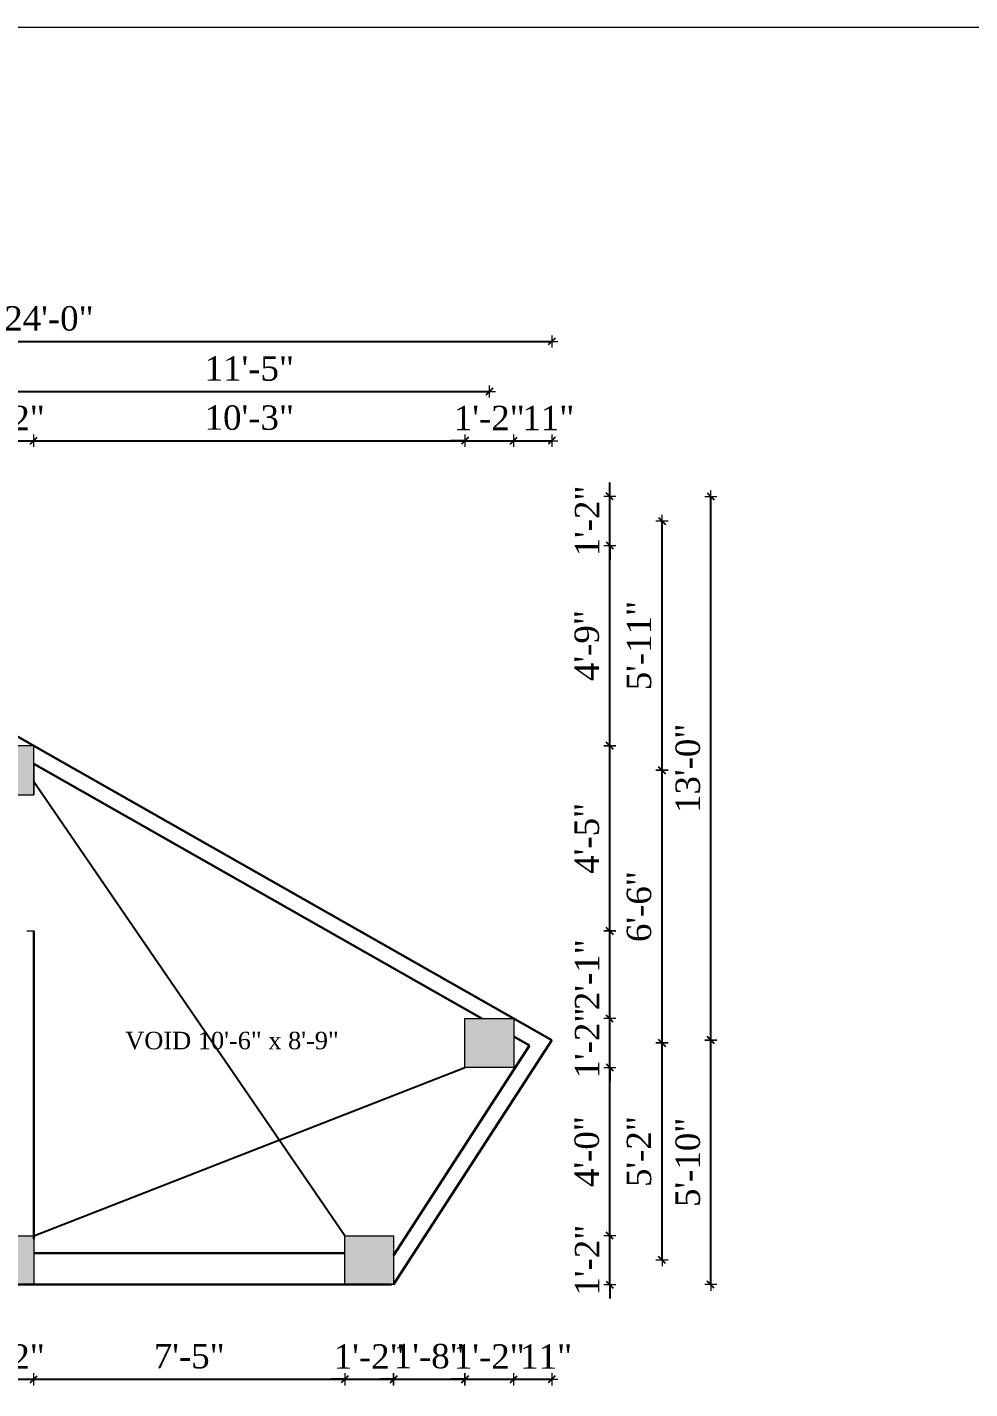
# Model space of a CAD drawing. Header units: inches. Extents: x 151827 to 158445, y -28405 to -26250.
# Drawn here: x 155798.9 to 156068.7, y -26639.9 to -26250 of the extents above; entities that cross this region are included whole.
import ezdxf

# ---------------------------------------------------------------- set-up
doc = ezdxf.new("R2010")
doc.units = ezdxf.units.IN
doc.header["$LTSCALE"] = 5
doc.header["$MEASUREMENT"] = 0
for name, color, linetype, lineweight in [('A-WALL', 7, 'Continuous', 9), ('Dimension', 7, 'Continuous', 18), ('ele1', 21, 'Continuous', 20)]:
    doc.layers.add(name, color=color, linetype=linetype, lineweight=lineweight)
doc.layers.add('dim line', color=7, linetype='Continuous', lineweight=15, true_color=0xfab2b2)
doc.layers.add('TEXT', color=6, linetype='Continuous')
doc.layers.add('WALL', color=7, linetype='Continuous')
doc.styles.add('ordinary', font='times.ttf')
doc.dimstyles.new('Copy of 96', dxfattribs={"dimtxt": 7, "dimasz": 4, "dimexe": 0.5, "dimexo": 0.5, "dimgap": 3, "dimtad": 1, "dimdec": 1, "dimzin": 11, "dimdsep": 46, "dimlunit": 4, "dimtxsty": 'ordinary', "dimblk": 'OBLIQUE', "dimcen": 0.09, "dimse1": 1, "dimse2": 1, "dimclrt": 6, "dimazin": 0, "dimtfac": 1, "dimtdec": 1, "dimtix": 1, "dimtmove": 2, "dimatfit": 3, "dimldrblk": 'leader', "dimfxl": 0.5, "dimfxlon": 1, "dimtolj": 1, "dimtzin": 0, "dimarcsym": 0})

# ---------------------------------------------------------------- blocks, each defined once
blk = doc.blocks.new('oblique')
at = {"color": 0, "lineweight": -2}
blk.add_line((0.25, 0.25), (-0.25, -0.25), dxfattribs=at)
at = {"layer": 'dim line', "lineweight": 9}
for p, q in [((-0.4375, 0), (0.4375, 0)), ((0, 0.4375), (0, -0.4375))]:
    blk.add_line(p, q, dxfattribs=at)
blk = doc.blocks.new('*D3162')
at = {"layer": 'A-WALL', "color": 0, "lineweight": -2, "ltscale": 5, "transparency": 16777216}
for p, q in [((155786.77, -26637.16), (155782.77, -26637.16)), ((155786.77, -26637.16), (155800.77, -26637.16)), ((155800.77, -26637.16), (155804.77, -26637.16))]:
    blk.add_line(p, q, dxfattribs=at)
at = {"layer": 'Defpoints', "color": 0, "ltscale": 5, "transparency": 16777216}
for p in [(155786.77, -26610.06), (155800.77, -26610.06), (155800.77, -26637.16)]:
    blk.add_point(p, dxfattribs=at)
at = {"layer": 'A-WALL', "color": 0, "lineweight": -2, "ltscale": 5, "transparency": 16777216, "xscale": 4, "yscale": 4, "zscale": 4}
blk.add_blockref('oblique', (155786.77, -26637.16), dxfattribs=at)
at = {"layer": 'A-WALL', "color": 0, "lineweight": -2, "ltscale": 5, "transparency": 16777216, "xscale": 4, "yscale": 4, "zscale": 4, "rotation": 180}
blk.add_blockref('oblique', (155800.77, -26637.16), dxfattribs=at)
at = {"layer": 'A-WALL', "color": 6, "ltscale": 5, "transparency": 16777216, "insert": (155793.77, -26630.66), "char_height": 7, "attachment_point": 5, "style": 'ordinary'}
blk.add_mtext('\\A1;1\'-2"', dxfattribs=at)
blk = doc.blocks.new('_OBLIQUE')
at = {"color": 0, "linetype": 'ByBlock'}
blk.add_line((-0.5, -0.5), (0.5, 0.5), dxfattribs=at)
blk = doc.blocks.new('leader')
at = {"layer": 'Dimension'}
for p, q in [((0, -4.328), (0, 4.328)), ((-4.424, 0), (4.424, 0))]:
    blk.add_line(p, q, dxfattribs=at)
blk = doc.blocks.new('*D3163')
at = {"layer": 'A-WALL', "color": 0, "lineweight": -2, "ltscale": 5, "transparency": 16777216}
blk.add_line((155800.77, -26637.16), (155889.78, -26637.16), dxfattribs=at)
at = {"layer": 'Defpoints', "color": 0, "ltscale": 5, "transparency": 16777216}
for p in [(155800.77, -26610.06), (155889.78, -26610.06), (155889.78, -26637.16)]:
    blk.add_point(p, dxfattribs=at)
at = {"layer": 'A-WALL', "color": 0, "lineweight": -2, "ltscale": 5, "transparency": 16777216, "xscale": 4, "yscale": 4, "zscale": 4, "rotation": 180}
blk.add_blockref('oblique', (155800.77, -26637.16), dxfattribs=at)
at = {"layer": 'A-WALL', "color": 0, "lineweight": -2, "ltscale": 5, "transparency": 16777216, "xscale": 4, "yscale": 4, "zscale": 4}
blk.add_blockref('oblique', (155889.78, -26637.16), dxfattribs=at)
at = {"layer": 'A-WALL', "color": 6, "ltscale": 5, "transparency": 16777216, "insert": (155845.27, -26630.59), "char_height": 7, "attachment_point": 5, "style": 'ordinary'}
blk.add_mtext('\\A1;7\'-5"', dxfattribs=at)
blk = doc.blocks.new('*D3164')
at = {"layer": 'A-WALL', "color": 0, "lineweight": -2, "ltscale": 5, "transparency": 16777216}
for p, q in [((155924.16, -26637.16), (155920.16, -26637.16)), ((155924.16, -26637.16), (155938.16, -26637.16)), ((155938.16, -26637.16), (155942.16, -26637.16))]:
    blk.add_line(p, q, dxfattribs=at)
at = {"layer": 'Defpoints', "color": 0, "ltscale": 5, "transparency": 16777216}
for p in [(155924.16, -26547.88), (155938.16, -26547.88), (155938.16, -26637.16)]:
    blk.add_point(p, dxfattribs=at)
at = {"layer": 'A-WALL', "color": 0, "lineweight": -2, "ltscale": 5, "transparency": 16777216, "xscale": 4, "yscale": 4, "zscale": 4}
blk.add_blockref('oblique', (155924.16, -26637.16), dxfattribs=at)
at = {"layer": 'A-WALL', "color": 0, "lineweight": -2, "ltscale": 5, "transparency": 16777216, "xscale": 4, "yscale": 4, "zscale": 4, "rotation": 180}
blk.add_blockref('oblique', (155938.16, -26637.16), dxfattribs=at)
at = {"layer": 'A-WALL', "color": 6, "ltscale": 5, "transparency": 16777216, "insert": (155931.16, -26630.66), "char_height": 7, "attachment_point": 5, "style": 'ordinary'}
blk.add_mtext('\\A1;1\'-2"', dxfattribs=at)
blk = doc.blocks.new('*D3165')
at = {"layer": 'A-WALL', "color": 0, "lineweight": -2, "ltscale": 5, "transparency": 16777216}
blk.add_line((155938.16, -26637.16), (155949.02, -26637.16), dxfattribs=at)
at = {"layer": 'Defpoints', "color": 0, "ltscale": 5, "transparency": 16777216}
for p in [(155949.02, -26540.06), (155938.16, -26547.88), (155949.02, -26637.16)]:
    blk.add_point(p, dxfattribs=at)
at = {"layer": 'A-WALL', "color": 0, "lineweight": -2, "ltscale": 5, "transparency": 16777216, "xscale": 4, "yscale": 4, "zscale": 4, "rotation": 180}
blk.add_blockref('oblique', (155938.16, -26637.16), dxfattribs=at)
at = {"layer": 'A-WALL', "color": 0, "lineweight": -2, "ltscale": 5, "transparency": 16777216, "xscale": 4, "yscale": 4, "zscale": 4}
blk.add_blockref('oblique', (155949.02, -26637.16), dxfattribs=at)
at = {"layer": 'A-WALL', "color": 6, "ltscale": 5, "transparency": 16777216, "insert": (155947.43, -26630.66), "char_height": 7, "attachment_point": 5, "style": 'ordinary'}
blk.add_mtext('\\A1;11"', dxfattribs=at)
blk = doc.blocks.new('*D3167')
at = {"layer": 'A-WALL', "color": 0, "lineweight": -2, "ltscale": 5, "transparency": 16777216}
blk.add_line((155793.77, -26653.75), (155896.78, -26653.75), dxfattribs=at)
at = {"layer": 'Defpoints', "color": 0, "ltscale": 5, "transparency": 16777216}
for p in [(155793.77, -26603.06), (155896.78, -26603.06), (155896.78, -26653.75)]:
    blk.add_point(p, dxfattribs=at)
at = {"layer": 'A-WALL', "color": 0, "lineweight": -2, "ltscale": 5, "transparency": 16777216, "xscale": 4, "yscale": 4, "zscale": 4, "rotation": 180}
blk.add_blockref('oblique', (155793.77, -26653.75), dxfattribs=at)
at = {"layer": 'A-WALL', "color": 0, "lineweight": -2, "ltscale": 5, "transparency": 16777216, "xscale": 4, "yscale": 4, "zscale": 4}
blk.add_blockref('oblique', (155896.78, -26653.75), dxfattribs=at)
at = {"layer": 'A-WALL', "color": 6, "ltscale": 5, "transparency": 16777216, "insert": (155845.27, -26647.18), "char_height": 7, "attachment_point": 5, "style": 'ordinary'}
blk.add_mtext('\\A1;8\'-7"', dxfattribs=at)
blk = doc.blocks.new('*D3168')
at = {"layer": 'A-WALL', "color": 0, "lineweight": -2, "ltscale": 5, "transparency": 16777216}
blk.add_line((155896.78, -26653.75), (155931.16, -26653.75), dxfattribs=at)
at = {"layer": 'Defpoints', "color": 0, "ltscale": 5, "transparency": 16777216}
for p in [(155931.16, -26540.88), (155896.78, -26603.06), (155931.16, -26653.75)]:
    blk.add_point(p, dxfattribs=at)
at = {"layer": 'A-WALL', "color": 0, "lineweight": -2, "ltscale": 5, "transparency": 16777216, "xscale": 4, "yscale": 4, "zscale": 4, "rotation": 180}
blk.add_blockref('oblique', (155896.78, -26653.75), dxfattribs=at)
at = {"layer": 'A-WALL', "color": 0, "lineweight": -2, "ltscale": 5, "transparency": 16777216, "xscale": 4, "yscale": 4, "zscale": 4}
blk.add_blockref('oblique', (155931.16, -26653.75), dxfattribs=at)
at = {"layer": 'A-WALL', "color": 6, "ltscale": 5, "transparency": 16777216, "insert": (155913.97, -26647.19), "char_height": 7, "attachment_point": 5, "style": 'ordinary'}
blk.add_mtext('\\A1;2\'-10"', dxfattribs=at)
blk = doc.blocks.new('*D3169')
at = {"layer": 'A-WALL', "color": 0, "lineweight": -2, "ltscale": 5, "transparency": 16777216}
blk.add_line((155903.13, -26675.03), (155536.66, -26675.03), dxfattribs=at)
at = {"layer": 'Defpoints', "color": 0, "ltscale": 5, "transparency": 16777216}
for p in [(155536.66, -26610.06), (155903.13, -26610.06), (155536.66, -26675.03)]:
    blk.add_point(p, dxfattribs=at)
at = {"layer": 'A-WALL', "color": 0, "lineweight": -2, "ltscale": 5, "transparency": 16777216, "xscale": 4, "yscale": 4, "zscale": 4, "rotation": 180}
blk.add_blockref('oblique', (155536.66, -26675.03), dxfattribs=at)
at = {"layer": 'A-WALL', "color": 0, "lineweight": -2, "ltscale": 5, "transparency": 16777216, "xscale": 4, "yscale": 4, "zscale": 4}
blk.add_blockref('oblique', (155903.13, -26675.03), dxfattribs=at)
at = {"layer": 'A-WALL', "color": 6, "ltscale": 5, "transparency": 16777216, "insert": (155719.9, -26668.47), "char_height": 7, "attachment_point": 5, "style": 'ordinary'}
blk.add_mtext('\\A1;30\'-6"', dxfattribs=at)
blk = doc.blocks.new('*D3170')
at = {"layer": 'A-WALL', "color": 0, "lineweight": -2, "ltscale": 5, "transparency": 16777216}
blk.add_line((155903.13, -26675.03), (155949.02, -26675.03), dxfattribs=at)
at = {"layer": 'Defpoints', "color": 0, "ltscale": 5, "transparency": 16777216}
for p in [(155949.02, -26540.06), (155903.13, -26610.06), (155949.02, -26675.03)]:
    blk.add_point(p, dxfattribs=at)
at = {"layer": 'A-WALL', "color": 0, "lineweight": -2, "ltscale": 5, "transparency": 16777216, "xscale": 4, "yscale": 4, "zscale": 4, "rotation": 180}
blk.add_blockref('oblique', (155903.13, -26675.03), dxfattribs=at)
at = {"layer": 'A-WALL', "color": 0, "lineweight": -2, "ltscale": 5, "transparency": 16777216, "xscale": 4, "yscale": 4, "zscale": 4}
blk.add_blockref('oblique', (155949.02, -26675.03), dxfattribs=at)
at = {"layer": 'A-WALL', "color": 6, "ltscale": 5, "transparency": 16777216, "insert": (155926.07, -26668.47), "char_height": 7, "attachment_point": 5, "style": 'ordinary'}
blk.add_mtext('\\A1;3\'-10"', dxfattribs=at)
blk = doc.blocks.new('*D3171')
at = {"layer": 'A-WALL', "color": 0, "lineweight": -2, "ltscale": 5, "transparency": 16777216}
for p, q in [((155965.65, -26596.06), (155965.65, -26592.06)), ((155965.65, -26610.06), (155965.65, -26596.06)), ((155965.65, -26610.06), (155965.65, -26614.06))]:
    blk.add_line(p, q, dxfattribs=at)
at = {"layer": 'Defpoints', "color": 0, "ltscale": 5, "transparency": 16777216}
for p in [(155903.78, -26596.06), (155965.65, -26596.06), (155903.78, -26610.06)]:
    blk.add_point(p, dxfattribs=at)
at = {"layer": 'A-WALL', "color": 0, "lineweight": -2, "ltscale": 5, "transparency": 16777216, "xscale": 4, "yscale": 4, "zscale": 4}
for p, rotation in [((155965.65, -26596.06), 270), ((155965.65, -26610.06), 90)]:
    blk.add_blockref('oblique', p, dxfattribs=dict(at, rotation=rotation))
at = {"layer": 'A-WALL', "color": 6, "ltscale": 5, "transparency": 16777216, "insert": (155959.15, -26603.06), "char_height": 7, "attachment_point": 5, "rotation": 90, "style": 'ordinary'}
blk.add_mtext('\\A1;1\'-2"', dxfattribs=at)
blk = doc.blocks.new('*D3172')
at = {"layer": 'A-WALL', "color": 0, "lineweight": -2, "ltscale": 5, "transparency": 16777216}
blk.add_line((155965.65, -26596.06), (155965.65, -26547.88), dxfattribs=at)
at = {"layer": 'Defpoints', "color": 0, "ltscale": 5, "transparency": 16777216}
for p in [(155938.16, -26547.88), (155965.65, -26547.88), (155903.78, -26596.06)]:
    blk.add_point(p, dxfattribs=at)
at = {"layer": 'A-WALL', "color": 0, "lineweight": -2, "ltscale": 5, "transparency": 16777216, "xscale": 4, "yscale": 4, "zscale": 4}
for p, rotation in [((155965.65, -26547.88), 90), ((155965.65, -26596.06), 270)]:
    blk.add_blockref('oblique', p, dxfattribs=dict(at, rotation=rotation))
at = {"layer": 'A-WALL', "color": 6, "ltscale": 5, "transparency": 16777216, "insert": (155959.09, -26571.97), "char_height": 7, "attachment_point": 5, "rotation": 90, "style": 'ordinary'}
blk.add_mtext('\\A1;4\'-0"', dxfattribs=at)
blk = doc.blocks.new('*D3173')
at = {"layer": 'A-WALL', "color": 0, "lineweight": -2, "ltscale": 5, "transparency": 16777216}
for p, q in [((155965.65, -26533.88), (155965.65, -26529.88)), ((155965.65, -26547.88), (155965.65, -26533.88)), ((155965.65, -26547.88), (155965.65, -26551.88))]:
    blk.add_line(p, q, dxfattribs=at)
at = {"layer": 'Defpoints', "color": 0, "ltscale": 5, "transparency": 16777216}
for p in [(155938.16, -26533.88), (155965.65, -26533.88), (155938.16, -26547.88)]:
    blk.add_point(p, dxfattribs=at)
at = {"layer": 'A-WALL', "color": 0, "lineweight": -2, "ltscale": 5, "transparency": 16777216, "xscale": 4, "yscale": 4, "zscale": 4}
for p, rotation in [((155965.65, -26533.88), 270), ((155965.65, -26547.88), 90)]:
    blk.add_blockref('oblique', p, dxfattribs=dict(at, rotation=rotation))
at = {"layer": 'A-WALL', "color": 6, "ltscale": 5, "transparency": 16777216, "insert": (155959.15, -26540.88), "char_height": 7, "attachment_point": 5, "rotation": 90, "style": 'ordinary'}
blk.add_mtext('\\A1;1\'-2"', dxfattribs=at)
blk = doc.blocks.new('*D3174')
at = {"layer": 'A-WALL', "color": 0, "lineweight": -2, "ltscale": 5, "transparency": 16777216}
blk.add_line((155965.65, -26533.88), (155965.65, -26508.78), dxfattribs=at)
at = {"layer": 'Defpoints', "color": 0, "ltscale": 5, "transparency": 16777216}
for p in [(155800.77, -26508.78), (155965.65, -26508.78), (155938.16, -26533.88)]:
    blk.add_point(p, dxfattribs=at)
at = {"layer": 'A-WALL', "color": 0, "lineweight": -2, "ltscale": 5, "transparency": 16777216, "xscale": 4, "yscale": 4, "zscale": 4}
for p, rotation in [((155965.65, -26508.78), 90), ((155965.65, -26533.88), 270)]:
    blk.add_blockref('oblique', p, dxfattribs=dict(at, rotation=rotation))
at = {"layer": 'A-WALL', "color": 6, "ltscale": 5, "transparency": 16777216, "insert": (155959.15, -26521.33), "char_height": 7, "attachment_point": 5, "rotation": 90, "style": 'ordinary'}
blk.add_mtext('\\A1;2\'-1"', dxfattribs=at)
blk = doc.blocks.new('*D3175')
at = {"layer": 'A-WALL', "color": 0, "lineweight": -2, "ltscale": 5, "transparency": 16777216}
blk.add_line((155965.65, -26508.78), (155965.65, -26455.78), dxfattribs=at)
at = {"layer": 'Defpoints', "color": 0, "ltscale": 5, "transparency": 16777216}
for p in [(155800.77, -26455.78), (155965.65, -26455.78), (155800.77, -26508.78)]:
    blk.add_point(p, dxfattribs=at)
at = {"layer": 'A-WALL', "color": 0, "lineweight": -2, "ltscale": 5, "transparency": 16777216, "xscale": 4, "yscale": 4, "zscale": 4}
for p, rotation in [((155965.65, -26455.78), 90), ((155965.65, -26508.78), 270)]:
    blk.add_blockref('oblique', p, dxfattribs=dict(at, rotation=rotation))
at = {"layer": 'A-WALL', "color": 6, "ltscale": 5, "transparency": 16777216, "insert": (155959.09, -26482.28), "char_height": 7, "attachment_point": 5, "rotation": 90, "style": 'ordinary'}
blk.add_mtext('\\A1;4\'-5"', dxfattribs=at)
blk = doc.blocks.new('*D3176')
at = {"layer": 'A-WALL', "color": 0, "lineweight": -2, "ltscale": 5, "transparency": 16777216}
blk.add_line((155965.65, -26455.78), (155965.65, -26398.4), dxfattribs=at)
at = {"layer": 'Defpoints', "color": 0, "ltscale": 5, "transparency": 16777216}
for p in [(155675.2, -26398.4), (155965.65, -26398.4), (155800.77, -26455.78)]:
    blk.add_point(p, dxfattribs=at)
at = {"layer": 'A-WALL', "color": 0, "lineweight": -2, "ltscale": 5, "transparency": 16777216, "xscale": 4, "yscale": 4, "zscale": 4}
for p, rotation in [((155965.65, -26398.4), 90), ((155965.65, -26455.78), 270)]:
    blk.add_blockref('oblique', p, dxfattribs=dict(at, rotation=rotation))
at = {"layer": 'A-WALL', "color": 6, "ltscale": 5, "transparency": 16777216, "insert": (155959.08, -26427.09), "char_height": 7, "attachment_point": 5, "rotation": 90, "style": 'ordinary'}
blk.add_mtext('\\A1;4\'-9"', dxfattribs=at)
blk = doc.blocks.new('*D3177')
at = {"layer": 'A-WALL', "color": 0, "lineweight": -2, "ltscale": 5, "transparency": 16777216}
for p, q in [((155965.65, -26384.4), (155965.65, -26380.4)), ((155965.65, -26398.4), (155965.65, -26384.4)), ((155965.65, -26398.4), (155965.65, -26402.4))]:
    blk.add_line(p, q, dxfattribs=at)
at = {"layer": 'Defpoints', "color": 0, "ltscale": 5, "transparency": 16777216}
for p in [(155675.2, -26384.4), (155965.65, -26384.4), (155675.2, -26398.4)]:
    blk.add_point(p, dxfattribs=at)
at = {"layer": 'A-WALL', "color": 0, "lineweight": -2, "ltscale": 5, "transparency": 16777216, "xscale": 4, "yscale": 4, "zscale": 4}
for p, rotation in [((155965.65, -26384.4), 270), ((155965.65, -26398.4), 90)]:
    blk.add_blockref('oblique', p, dxfattribs=dict(at, rotation=rotation))
at = {"layer": 'A-WALL', "color": 6, "ltscale": 5, "transparency": 16777216, "insert": (155959.15, -26391.4), "char_height": 7, "attachment_point": 5, "rotation": 90, "style": 'ordinary'}
blk.add_mtext('\\A1;1\'-2"', dxfattribs=at)
blk = doc.blocks.new('*D3142')
at = {"layer": 'A-WALL', "color": 0, "lineweight": -2, "ltscale": 5, "transparency": 16777216}
blk.add_line((155980.6, -26603.06), (155980.6, -26540.88), dxfattribs=at)
at = {"layer": 'Defpoints', "color": 0, "ltscale": 5, "transparency": 16777216}
for p in [(155931.16, -26540.88), (155980.6, -26540.88), (155896.78, -26603.06)]:
    blk.add_point(p, dxfattribs=at)
at = {"layer": 'A-WALL', "color": 0, "lineweight": -2, "ltscale": 5, "transparency": 16777216, "xscale": 4, "yscale": 4, "zscale": 4}
for p, rotation in [((155980.6, -26540.88), 90), ((155980.6, -26603.06), 270)]:
    blk.add_blockref('oblique', p, dxfattribs=dict(at, rotation=rotation))
at = {"layer": 'A-WALL', "color": 6, "ltscale": 5, "transparency": 16777216, "insert": (155974.04, -26571.97), "char_height": 7, "attachment_point": 5, "rotation": 90, "style": 'ordinary'}
blk.add_mtext('\\A1;5\'-2"', dxfattribs=at)
blk = doc.blocks.new('*D3178')
at = {"layer": 'A-WALL', "color": 0, "lineweight": -2, "ltscale": 5, "transparency": 16777216}
blk.add_line((155980.6, -26540.88), (155980.6, -26462.78), dxfattribs=at)
at = {"layer": 'Defpoints', "color": 0, "ltscale": 5, "transparency": 16777216}
for p in [(155793.77, -26462.78), (155980.6, -26462.78), (155931.16, -26540.88)]:
    blk.add_point(p, dxfattribs=at)
at = {"layer": 'A-WALL', "color": 0, "lineweight": -2, "ltscale": 5, "transparency": 16777216, "xscale": 4, "yscale": 4, "zscale": 4}
for p, rotation in [((155980.6, -26462.78), 90), ((155980.6, -26540.88), 270)]:
    blk.add_blockref('oblique', p, dxfattribs=dict(at, rotation=rotation))
at = {"layer": 'A-WALL', "color": 6, "ltscale": 5, "transparency": 16777216, "insert": (155974.04, -26501.83), "char_height": 7, "attachment_point": 5, "rotation": 90, "style": 'ordinary'}
blk.add_mtext('\\A1;6\'-6"', dxfattribs=at)
blk = doc.blocks.new('*D3179')
at = {"layer": 'A-WALL', "color": 0, "lineweight": -2, "ltscale": 5, "transparency": 16777216}
blk.add_line((155980.6, -26462.78), (155980.6, -26391.4), dxfattribs=at)
at = {"layer": 'Defpoints', "color": 0, "ltscale": 5, "transparency": 16777216}
for p in [(155668.2, -26391.4), (155980.6, -26391.4), (155793.77, -26462.78)]:
    blk.add_point(p, dxfattribs=at)
at = {"layer": 'A-WALL', "color": 0, "lineweight": -2, "ltscale": 5, "transparency": 16777216, "xscale": 4, "yscale": 4, "zscale": 4}
for p, rotation in [((155980.6, -26391.4), 90), ((155980.6, -26462.78), 270)]:
    blk.add_blockref('oblique', p, dxfattribs=dict(at, rotation=rotation))
at = {"layer": 'A-WALL', "color": 6, "ltscale": 5, "transparency": 16777216, "insert": (155974.04, -26427.09), "char_height": 7, "attachment_point": 5, "rotation": 90, "style": 'ordinary'}
blk.add_mtext('\\A1;5\'-11"', dxfattribs=at)
blk = doc.blocks.new('*D3184')
at = {"layer": 'A-WALL', "color": 0, "lineweight": -2, "ltscale": 5, "transparency": 16777216}
for p, q in [((155786.77, -26368.42), (155782.77, -26368.42)), ((155786.77, -26368.42), (155800.77, -26368.42)), ((155800.77, -26368.42), (155804.77, -26368.42))]:
    blk.add_line(p, q, dxfattribs=at)
at = {"layer": 'Defpoints', "color": 0, "ltscale": 5, "transparency": 16777216}
for p in [(155800.77, -26368.42), (155786.77, -26455.78), (155800.77, -26455.78)]:
    blk.add_point(p, dxfattribs=at)
at = {"layer": 'A-WALL', "color": 0, "lineweight": -2, "ltscale": 5, "transparency": 16777216, "xscale": 4, "yscale": 4, "zscale": 4}
blk.add_blockref('oblique', (155786.77, -26368.42), dxfattribs=at)
at = {"layer": 'A-WALL', "color": 0, "lineweight": -2, "ltscale": 5, "transparency": 16777216, "xscale": 4, "yscale": 4, "zscale": 4, "rotation": 180}
blk.add_blockref('oblique', (155800.77, -26368.42), dxfattribs=at)
at = {"layer": 'A-WALL', "color": 6, "ltscale": 5, "transparency": 16777216, "insert": (155793.77, -26361.92), "char_height": 7, "attachment_point": 5, "style": 'ordinary'}
blk.add_mtext('\\A1;1\'-2"', dxfattribs=at)
blk = doc.blocks.new('*D3185')
at = {"layer": 'A-WALL', "color": 0, "lineweight": -2, "ltscale": 5, "transparency": 16777216}
blk.add_line((155800.77, -26368.42), (155924.16, -26368.42), dxfattribs=at)
at = {"layer": 'Defpoints', "color": 0, "ltscale": 5, "transparency": 16777216}
for p in [(155924.16, -26368.42), (155800.77, -26455.78), (155924.16, -26533.88)]:
    blk.add_point(p, dxfattribs=at)
at = {"layer": 'A-WALL', "color": 0, "lineweight": -2, "ltscale": 5, "transparency": 16777216, "xscale": 4, "yscale": 4, "zscale": 4, "rotation": 180}
blk.add_blockref('oblique', (155800.77, -26368.42), dxfattribs=at)
at = {"layer": 'A-WALL', "color": 0, "lineweight": -2, "ltscale": 5, "transparency": 16777216, "xscale": 4, "yscale": 4, "zscale": 4}
blk.add_blockref('oblique', (155924.16, -26368.42), dxfattribs=at)
at = {"layer": 'A-WALL', "color": 6, "ltscale": 5, "transparency": 16777216, "insert": (155862.46, -26361.86), "char_height": 7, "attachment_point": 5, "style": 'ordinary'}
blk.add_mtext('\\A1;10\'-3"', dxfattribs=at)
blk = doc.blocks.new('*D3186')
at = {"layer": 'A-WALL', "color": 0, "lineweight": -2, "ltscale": 5, "transparency": 16777216}
for p, q in [((155924.16, -26368.42), (155920.16, -26368.42)), ((155924.16, -26368.42), (155938.16, -26368.42)), ((155938.16, -26368.42), (155942.16, -26368.42))]:
    blk.add_line(p, q, dxfattribs=at)
at = {"layer": 'Defpoints', "color": 0, "ltscale": 5, "transparency": 16777216}
for p in [(155938.16, -26368.42), (155924.16, -26533.88), (155938.16, -26533.88)]:
    blk.add_point(p, dxfattribs=at)
at = {"layer": 'A-WALL', "color": 0, "lineweight": -2, "ltscale": 5, "transparency": 16777216, "xscale": 4, "yscale": 4, "zscale": 4}
blk.add_blockref('oblique', (155924.16, -26368.42), dxfattribs=at)
at = {"layer": 'A-WALL', "color": 0, "lineweight": -2, "ltscale": 5, "transparency": 16777216, "xscale": 4, "yscale": 4, "zscale": 4, "rotation": 180}
blk.add_blockref('oblique', (155938.16, -26368.42), dxfattribs=at)
at = {"layer": 'A-WALL', "color": 6, "ltscale": 5, "transparency": 16777216, "insert": (155931.16, -26361.92), "char_height": 7, "attachment_point": 5, "style": 'ordinary'}
blk.add_mtext('\\A1;1\'-2"', dxfattribs=at)
blk = doc.blocks.new('*D3143')
at = {"layer": 'A-WALL', "color": 0, "lineweight": -2, "ltscale": 5, "transparency": 16777216}
blk.add_line((155938.16, -26368.42), (155949.02, -26368.42), dxfattribs=at)
at = {"layer": 'Defpoints', "color": 0, "ltscale": 5, "transparency": 16777216}
for p in [(155949.02, -26368.42), (155938.16, -26533.88), (155949.02, -26540.06)]:
    blk.add_point(p, dxfattribs=at)
at = {"layer": 'A-WALL', "color": 0, "lineweight": -2, "ltscale": 5, "transparency": 16777216, "xscale": 4, "yscale": 4, "zscale": 4, "rotation": 180}
blk.add_blockref('oblique', (155938.16, -26368.42), dxfattribs=at)
at = {"layer": 'A-WALL', "color": 0, "lineweight": -2, "ltscale": 5, "transparency": 16777216, "xscale": 4, "yscale": 4, "zscale": 4}
blk.add_blockref('oblique', (155949.02, -26368.42), dxfattribs=at)
at = {"layer": 'A-WALL', "color": 6, "ltscale": 5, "transparency": 16777216, "insert": (155948.06, -26361.92), "char_height": 7, "attachment_point": 5, "style": 'ordinary'}
blk.add_mtext('\\A1;11"', dxfattribs=at)
blk = doc.blocks.new('*D3144')
at = {"layer": 'A-WALL', "color": 0, "lineweight": -2, "ltscale": 5, "transparency": 16777216}
blk.add_line((155793.77, -26354.35), (155931.16, -26354.35), dxfattribs=at)
at = {"layer": 'Defpoints', "color": 0, "ltscale": 5, "transparency": 16777216}
for p in [(155931.16, -26354.35), (155793.77, -26462.78), (155931.16, -26540.88)]:
    blk.add_point(p, dxfattribs=at)
at = {"layer": 'A-WALL', "color": 0, "lineweight": -2, "ltscale": 5, "transparency": 16777216, "xscale": 4, "yscale": 4, "zscale": 4, "rotation": 180}
blk.add_blockref('oblique', (155793.77, -26354.35), dxfattribs=at)
at = {"layer": 'A-WALL', "color": 0, "lineweight": -2, "ltscale": 5, "transparency": 16777216, "xscale": 4, "yscale": 4, "zscale": 4}
blk.add_blockref('oblique', (155931.16, -26354.35), dxfattribs=at)
at = {"layer": 'A-WALL', "color": 6, "ltscale": 5, "transparency": 16777216, "insert": (155862.46, -26347.79), "char_height": 7, "attachment_point": 5, "style": 'ordinary'}
blk.add_mtext('\\A1;11\'-5"', dxfattribs=at)
blk = doc.blocks.new('*D3145')
at = {"layer": 'A-WALL', "color": 0, "lineweight": -2, "ltscale": 5, "transparency": 16777216}
blk.add_line((155661.2, -26340.02), (155949.02, -26340.02), dxfattribs=at)
at = {"layer": 'Defpoints', "color": 0, "ltscale": 5, "transparency": 16777216}
for p in [(155949.02, -26340.02), (155661.2, -26384.4), (155949.02, -26540.06)]:
    blk.add_point(p, dxfattribs=at)
at = {"layer": 'A-WALL', "color": 0, "lineweight": -2, "ltscale": 5, "transparency": 16777216, "xscale": 4, "yscale": 4, "zscale": 4, "rotation": 180}
blk.add_blockref('oblique', (155661.2, -26340.02), dxfattribs=at)
at = {"layer": 'A-WALL', "color": 0, "lineweight": -2, "ltscale": 5, "transparency": 16777216, "xscale": 4, "yscale": 4, "zscale": 4}
blk.add_blockref('oblique', (155949.02, -26340.02), dxfattribs=at)
at = {"layer": 'A-WALL', "color": 6, "ltscale": 5, "transparency": 16777216, "insert": (155805.11, -26333.46), "char_height": 7, "attachment_point": 5, "style": 'ordinary'}
blk.add_mtext('\\A1;24\'-0"', dxfattribs=at)
blk = doc.blocks.new('*D3146')
at = {"layer": 'A-WALL', "color": 0, "lineweight": -2, "ltscale": 5, "transparency": 16777216}
blk.add_line((155994.56, -26610.06), (155994.56, -26540.06), dxfattribs=at)
at = {"layer": 'Defpoints', "color": 0, "ltscale": 5, "transparency": 16777216}
for p in [(155949.02, -26540.06), (155994.56, -26540.06), (155903.78, -26610.06)]:
    blk.add_point(p, dxfattribs=at)
at = {"layer": 'A-WALL', "color": 0, "lineweight": -2, "ltscale": 5, "transparency": 16777216, "xscale": 4, "yscale": 4, "zscale": 4}
for p, rotation in [((155994.56, -26540.06), 90), ((155994.56, -26610.06), 270)]:
    blk.add_blockref('oblique', p, dxfattribs=dict(at, rotation=rotation))
at = {"layer": 'A-WALL', "color": 6, "ltscale": 5, "transparency": 16777216, "insert": (155988, -26575.06), "char_height": 7, "attachment_point": 5, "rotation": 90, "style": 'ordinary'}
blk.add_mtext('\\A1;5\'-10"', dxfattribs=at)
blk = doc.blocks.new('*D3147')
at = {"layer": 'A-WALL', "color": 0, "lineweight": -2, "ltscale": 5, "transparency": 16777216}
blk.add_line((155994.56, -26540.06), (155994.56, -26384.4), dxfattribs=at)
at = {"layer": 'Defpoints', "color": 0, "ltscale": 5, "transparency": 16777216}
for p in [(155675.2, -26384.4), (155994.56, -26384.4), (155949.02, -26540.06)]:
    blk.add_point(p, dxfattribs=at)
at = {"layer": 'A-WALL', "color": 0, "lineweight": -2, "ltscale": 5, "transparency": 16777216, "xscale": 4, "yscale": 4, "zscale": 4}
for p, rotation in [((155994.56, -26384.4), 90), ((155994.56, -26540.06), 270)]:
    blk.add_blockref('oblique', p, dxfattribs=dict(at, rotation=rotation))
at = {"layer": 'A-WALL', "color": 6, "ltscale": 5, "transparency": 16777216, "insert": (155988, -26462.23), "char_height": 7, "attachment_point": 5, "rotation": 90, "style": 'ordinary'}
blk.add_mtext('\\A1;13\'-0"', dxfattribs=at)
blk = doc.blocks.new('*D3148')
at = {"layer": 'A-WALL', "color": 0, "lineweight": -2, "ltscale": 5, "transparency": 16777216}
for p, q in [((155889.78, -26637.16), (155885.78, -26637.16)), ((155889.78, -26637.16), (155903.78, -26637.16)), ((155903.78, -26637.16), (155907.78, -26637.16))]:
    blk.add_line(p, q, dxfattribs=at)
at = {"layer": 'Defpoints', "color": 0, "ltscale": 5, "transparency": 16777216}
for p in [(155889.78, -26610.06), (155903.78, -26610.06), (155903.78, -26637.16)]:
    blk.add_point(p, dxfattribs=at)
at = {"layer": 'A-WALL', "color": 0, "lineweight": -2, "ltscale": 5, "transparency": 16777216, "xscale": 4, "yscale": 4, "zscale": 4}
blk.add_blockref('oblique', (155889.78, -26637.16), dxfattribs=at)
at = {"layer": 'A-WALL', "color": 0, "lineweight": -2, "ltscale": 5, "transparency": 16777216, "xscale": 4, "yscale": 4, "zscale": 4, "rotation": 180}
blk.add_blockref('oblique', (155903.78, -26637.16), dxfattribs=at)
at = {"layer": 'A-WALL', "color": 6, "ltscale": 5, "transparency": 16777216, "insert": (155896.78, -26630.66), "char_height": 7, "attachment_point": 5, "style": 'ordinary'}
blk.add_mtext('\\A1;1\'-2"', dxfattribs=at)
blk = doc.blocks.new('*D3190')
at = {"layer": 'A-WALL', "color": 0, "lineweight": -2, "ltscale": 5, "transparency": 16777216}
for p, q in [((155903.78, -26637.16), (155899.78, -26637.16)), ((155903.78, -26637.16), (155924.16, -26637.16)), ((155924.16, -26637.16), (155928.16, -26637.16))]:
    blk.add_line(p, q, dxfattribs=at)
at = {"layer": 'Defpoints', "color": 0, "ltscale": 5, "transparency": 16777216}
for p in [(155924.16, -26547.88), (155903.78, -26610.06), (155924.16, -26637.16)]:
    blk.add_point(p, dxfattribs=at)
at = {"layer": 'A-WALL', "color": 0, "lineweight": -2, "ltscale": 5, "transparency": 16777216, "xscale": 4, "yscale": 4, "zscale": 4}
blk.add_blockref('oblique', (155903.78, -26637.16), dxfattribs=at)
at = {"layer": 'A-WALL', "color": 0, "lineweight": -2, "ltscale": 5, "transparency": 16777216, "xscale": 4, "yscale": 4, "zscale": 4, "rotation": 180}
blk.add_blockref('oblique', (155924.16, -26637.16), dxfattribs=at)
at = {"layer": 'A-WALL', "color": 6, "ltscale": 5, "transparency": 16777216, "insert": (155913.97, -26630.6), "char_height": 7, "attachment_point": 5, "style": 'ordinary'}
blk.add_mtext('\\A1;1\'-8"', dxfattribs=at)

msp = doc.modelspace()

# ---------------------------------------------------------------- hatches: boundary and pattern name
at = {"layer": 'WALL', "linetype": 'ByBlock', "ltscale": 5, "true_color": 0xf8991e}
h = msp.add_hatch(color=30, dxfattribs=at)
h.dxf.hatch_style = 1
h.paths.add_polyline_path([(155800.77, -26469.78), (155800.77, -26455.78), (155786.77, -26455.78), (155786.77, -26469.78)])
h = msp.add_hatch(color=30, dxfattribs=at)
h.dxf.hatch_style = 1
h.paths.add_polyline_path([(155924.16, -26533.88), (155924.16, -26547.88), (155938.16, -26547.88), (155938.16, -26533.88)])
h = msp.add_hatch(color=30, dxfattribs=at)
h.dxf.hatch_style = 1
h.paths.add_polyline_path([(155786.77, -26596.06), (155786.77, -26610.06), (155800.77, -26610.06), (155800.77, -26596.06)])
h = msp.add_hatch(color=30, dxfattribs=at)
h.dxf.hatch_style = 1
h.paths.add_polyline_path([(155889.78, -26596.06), (155889.78, -26610.06), (155903.78, -26610.06), (155903.78, -26596.06)])

# ---------------------------------------------------------------- linework, layer by layer
at = {"layer": 'A-WALL', "lineweight": 30}
for p, q in [((155675.2, -26384.4, -72.71), (155800.77, -26455.78, -72.71)), ((155800.77, -26455.78, -72.71), (155949.02, -26540.06, -72.71)), ((155800.77, -26460.96, -72.71), (155929.05, -26533.88, -72.71)), ((155800.77, -26508.78, -72.71), (155800.77, -26597.06, -72.71)), ((155949.02, -26540.06, -72.71), (155903.78, -26610.06, -72.71)), ((155938.16, -26539.06, -72.71), (155942.65, -26541.61, -72.71)), ((155942.65, -26541.61, -72.71), (155903.78, -26601.77, -72.71)), ((155889.78, -26601.06, -72.71), (155800.77, -26601.06, -72.71)), ((155903.13, -26610.06, -72.71), (155536.66, -26610.06, -72.71)), ((155903.13, -26610.06, -72.71), (155536.66, -26610.06, -72.71))]:
    msp.add_line(p, q, dxfattribs=at)
at = {"layer": 'A-WALL', "ltscale": 5}
msp.add_line((155798.77, -26508.78, -72.71), (155800.77, -26508.78, -72.71), dxfattribs=at)
at = {"layer": 'A-WALL', "ltscale": 5, "elevation": -72.71}
for points in [[(155786.77, -26469.78), (155800.77, -26469.78), (155800.77, -26455.78), (155786.77, -26455.78)], [(155924.16, -26533.88), (155938.16, -26533.88), (155938.16, -26547.88), (155924.16, -26547.88)], [(155786.77, -26596.06), (155800.77, -26596.06), (155800.77, -26610.06), (155786.77, -26610.06)], [(155889.78, -26596.06), (155903.78, -26596.06), (155903.78, -26610.06), (155889.78, -26610.06)]]:
    msp.add_lwpolyline(points, close=True, dxfattribs=at)
for points in [[(155800.77, -26601.06), (155800.77, -26601.06), (155889.78, -26601.06), (155889.78, -26596.06), (155903.78, -26596.06), (155903.78, -26601.77), (155938.6, -26547.88), (155924.16, -26547.88), (155924.16, -26533.88), (155929.05, -26533.88), (155800.77, -26460.96), (155800.77, -26469.78)], [(155800.77, -26508.78), (155800.77, -26596.06)]]:
    msp.add_lwpolyline(points, dxfattribs=at)
at = {"layer": 'ele1', "elevation": -72.71}
msp.add_lwpolyline([(155359.95, -26250.03), (158444.91, -26250.03), (158444.91, -28405.37), (155359.95, -28405.37)], close=True, dxfattribs=at)
msp.add_lwpolyline([(155359.95, -26250.03), (158444.91, -26250.03), (158444.91, -28405.37), (155359.95, -28405.37)], close=True, dxfattribs=at)
at = {"layer": 'WALL', "color": 30, "linetype": 'ByBlock', "ltscale": 5, "true_color": 0xf8991e}
for p, q in [((155889.78, -26596.06, -72.71), (155800.77, -26466.13, -72.71)), ((155800.77, -26596.06, -72.71), (155924.16, -26547.88, -72.71))]:
    msp.add_line(p, q, dxfattribs=at)

# ---------------------------------------------------------------- texts
at = {"layer": 'TEXT', "style": 'ordinary'}
msp.add_text('VOID 10\'-6" x 8\'-9"', height=5, dxfattribs=at).set_placement((155826.95, -26542.68, -72.71))

# ---------------------------------------------------------------- dimensions: what is measured, and where the dimension line sits
at = {"layer": 'A-WALL', "ltscale": 5}
for base, p1, p2, picture, middle in [((155949.02, -26340.02, -72.71), (155661.2, -26384.4, -72.71), (155949.02, -26540.06, -72.71), '*D3145', (155805.11, -26333.46, -72.71)), ((155931.16, -26354.35, -72.71), (155793.77, -26462.78, -72.71), (155931.16, -26540.88, -72.71), '*D3144', (155862.46, -26347.79, -72.71)), ((155800.77, -26368.42, -72.71), (155786.77, -26455.78, -72.71), (155800.77, -26455.78, -72.71), '*D3184', (155793.77, -26361.92, -72.71)), ((155924.16, -26368.42, -72.71), (155800.77, -26455.78, -72.71), (155924.16, -26533.88, -72.71), '*D3185', (155862.46, -26361.86, -72.71)), ((155938.16, -26368.42, -72.71), (155924.16, -26533.88, -72.71), (155938.16, -26533.88, -72.71), '*D3186', (155931.16, -26361.92, -72.71)), ((155931.16, -26653.75, -72.71), (155896.78, -26603.06, -72.71), (155931.16, -26540.88, -72.71), '*D3168', (155913.97, -26647.19, -72.71)), ((155949.02, -26675.03, -72.71), (155903.13, -26610.06, -72.71), (155949.02, -26540.06, -72.71), '*D3170', (155926.07, -26668.47, -72.71)), ((155924.16, -26637.16, -72.71), (155903.78, -26610.06, -72.71), (155924.16, -26547.88, -72.71), '*D3190', (155913.97, -26630.6, -72.71)), ((155938.16, -26637.16, -72.71), (155924.16, -26547.88, -72.71), (155938.16, -26547.88, -72.71), '*D3164', (155931.16, -26630.66, -72.71)), ((155896.78, -26653.75, -72.71), (155793.77, -26603.06, -72.71), (155896.78, -26603.06, -72.71), '*D3167', (155845.27, -26647.18, -72.71)), ((155536.66, -26675.03, -72.71), (155903.13, -26610.06, -72.71), (155536.66, -26610.06, -72.71), '*D3169', (155719.9, -26668.47, -72.71)), ((155800.77, -26637.16, -72.71), (155786.77, -26610.06, -72.71), (155800.77, -26610.06, -72.71), '*D3162', (155793.77, -26630.66, -72.71)), ((155889.78, -26637.16, -72.71), (155800.77, -26610.06, -72.71), (155889.78, -26610.06, -72.71), '*D3163', (155845.27, -26630.59, -72.71)), ((155903.78, -26637.16, -72.71), (155889.78, -26610.06, -72.71), (155903.78, -26610.06, -72.71), '*D3148', (155896.78, -26630.66, -72.71))]:
    dim = msp.add_linear_dim(base=base, p1=p1, p2=p2, dimstyle='Copy of 96', override={"dimdec": 0, "dimblk": 'oblique', "dimtdec": 0, "dimarcsym": 1}, dxfattribs=at)
    dim.commit()
    dim.dimension.update_dxf_attribs({"geometry": picture, "text_midpoint": middle})
for base, p1, picture, middle in [((155949.02, -26368.42, -72.71), (155938.16, -26533.88, -72.71), '*D3143', (155948.06, -26361.92, -72.71)), ((155949.02, -26637.16, -72.71), (155938.16, -26547.88, -72.71), '*D3165', (155947.43, -26630.66, -72.71))]:
    dim = msp.add_linear_dim(base=base, p1=p1, p2=(155949.02, -26540.06, -72.71), dimstyle='Copy of 96', override={"dimdec": 0, "dimblk": 'oblique', "dimtdec": 0, "dimarcsym": 1}, dxfattribs=at)
    dim.commit()
    dim.dimension.update_dxf_attribs({"geometry": picture, "text_midpoint": middle, "dimtype": 160})
for base, p1, p2, picture, middle in [((155965.65, -26384.4, -72.71), (155675.2, -26398.4, -72.71), (155675.2, -26384.4, -72.71), '*D3177', (155959.15, -26391.4, -72.71)), ((155994.56, -26384.4, -72.71), (155949.02, -26540.06, -72.71), (155675.2, -26384.4, -72.71), '*D3147', (155988, -26462.23, -72.71)), ((155980.6, -26391.4, -72.71), (155793.77, -26462.78, -72.71), (155668.2, -26391.4, -72.71), '*D3179', (155974.04, -26427.09, -72.71)), ((155965.65, -26398.4, -72.71), (155800.77, -26455.78, -72.71), (155675.2, -26398.4, -72.71), '*D3176', (155959.08, -26427.09, -72.71)), ((155965.65, -26455.78, -72.71), (155800.77, -26508.78, -72.71), (155800.77, -26455.78, -72.71), '*D3175', (155959.09, -26482.28, -72.71)), ((155980.6, -26462.78, -72.71), (155931.16, -26540.88, -72.71), (155793.77, -26462.78, -72.71), '*D3178', (155974.04, -26501.83, -72.71)), ((155965.65, -26508.78, -72.71), (155938.16, -26533.88, -72.71), (155800.77, -26508.78, -72.71), '*D3174', (155959.15, -26521.33, -72.71)), ((155965.65, -26533.88, -72.71), (155938.16, -26547.88, -72.71), (155938.16, -26533.88, -72.71), '*D3173', (155959.15, -26540.88, -72.71)), ((155980.6, -26540.88, -72.71), (155896.78, -26603.06, -72.71), (155931.16, -26540.88, -72.71), '*D3142', (155974.04, -26571.97, -72.71)), ((155994.56, -26540.06, -72.71), (155903.78, -26610.06, -72.71), (155949.02, -26540.06, -72.71), '*D3146', (155988, -26575.06, -72.71)), ((155965.65, -26547.88, -72.71), (155903.78, -26596.06, -72.71), (155938.16, -26547.88, -72.71), '*D3172', (155959.09, -26571.97, -72.71)), ((155965.65, -26596.06, -72.71), (155903.78, -26610.06, -72.71), (155903.78, -26596.06, -72.71), '*D3171', (155959.15, -26603.06, -72.71))]:
    dim = msp.add_linear_dim(base=base, p1=p1, p2=p2, angle=90, dimstyle='Copy of 96', override={"dimdec": 0, "dimblk": 'oblique', "dimtdec": 0, "dimarcsym": 1}, dxfattribs=at)
    dim.commit()
    dim.dimension.update_dxf_attribs({"geometry": picture, "text_midpoint": middle})

doc.saveas('drawing.dxf')
